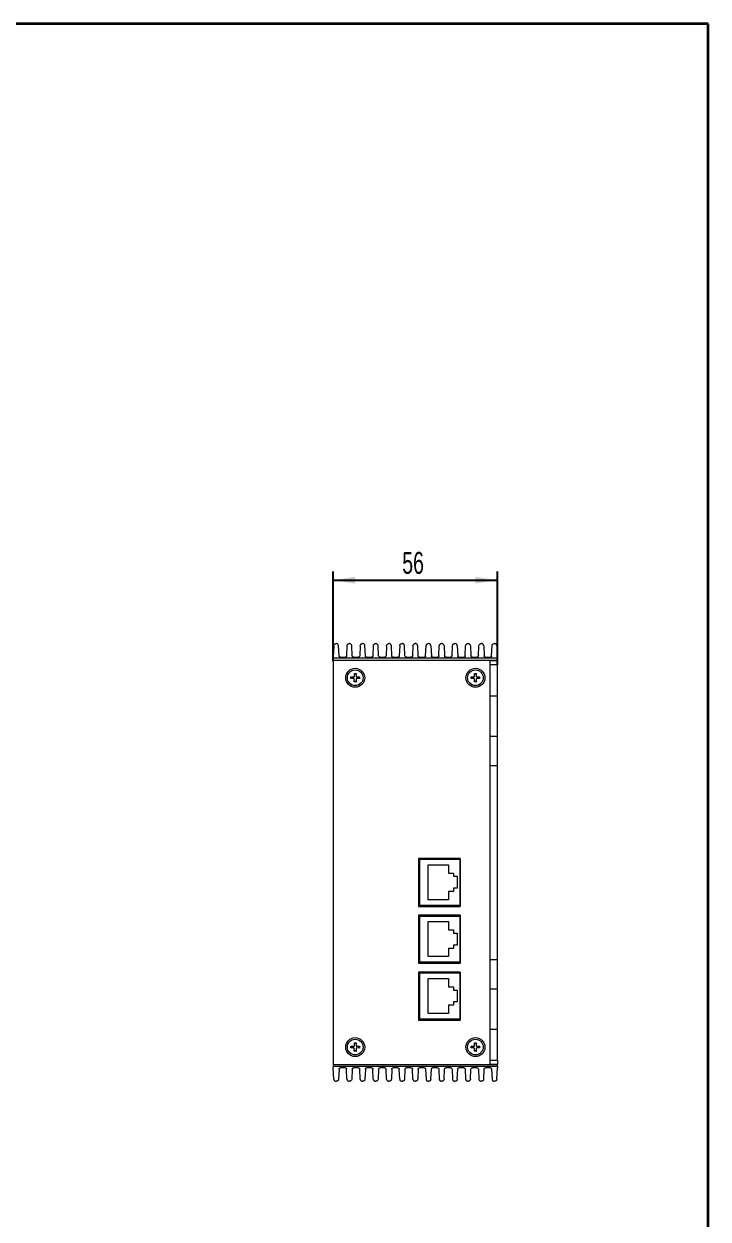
# Model space of a CAD drawing. Header units: millimetres. Extents: x 15 to 405, y 6 to 293.
# Drawn here: x 327.2 to 405, y 151.9 to 287.8 of the extents above; entities that cross this region are included whole.
import ezdxf

# ---------------------------------------------------------------- set-up
doc = ezdxf.new("R2010")
doc.units = ezdxf.units.MM
doc.layers.add('RAHM', color=5, linetype='Continuous')
doc.styles.add('SLDTEXTSTYLE1', font='TXT', dxfattribs={"width": 0.663})
doc.dimstyles.new('SLDDIMSTYLE0', dxfattribs={"dimtxt": 2.5, "dimasz": 2.5, "dimexe": 0, "dimexo": 0.0625, "dimtad": 1, "dimdec": 0, "dimlfac": 3, "dimrnd": 1e-09, "dimzin": 12, "dimdsep": 46, "dimtxsty": 'SLDTEXTSTYLE1', "dimsah": 1, "dimcen": 0.09, "dimadec": 0, "dimazin": 3, "dimtfac": 1, "dimtdec": 0, "dimtofl": 0, "dimtmove": 0, "dimatfit": 3, "dimfxl": 0, "dimfrac": 2, "dimtolj": 1, "dimtzin": 12, "dimarcsym": 0})

# ---------------------------------------------------------------- blocks, each defined once
blk = doc.blocks.new('_D_2')
at = {"layer": 'RAHM'}
for p, q in [((362.37, 215.39), (362.37, 225.59)), ((362.37, 224.59), (381.04, 224.59)), ((381.04, 214.97), (381.04, 225.59))]:
    blk.add_line(p, q, dxfattribs=at)
for points in [[(362.37, 224.59), (364.87, 224.2), (364.87, 224.97)], [(381.04, 224.59), (378.54, 224.97), (378.54, 224.2)]]:
    blk.add_solid(points, dxfattribs=at)
at = {"layer": 'RAHM', "insert": (370.22, 227.81), "char_height": 2.5, "attachment_point": 1, "style": 'SLDTEXTSTYLE1'}
blk.add_mtext('56', dxfattribs=at)

msp = doc.modelspace()

# ---------------------------------------------------------------- linework, layer by layer
at = {"color": 7, "linetype": 'Continuous', "lineweight": 18}
for p, q in [((362.43, 217.11), (362.37, 215.82)), ((363.03, 215.98), (362.98, 217.11)), ((363.93, 217.11), (363.88, 215.98)), ((364.53, 215.98), (364.48, 217.11)), ((365.43, 217.11), (365.38, 215.98)), ((366.03, 215.98), (365.98, 217.11)), ((366.93, 217.11), (366.88, 215.98)), ((367.53, 215.98), (367.48, 217.11)), ((368.43, 217.11), (368.38, 215.98)), ((369.03, 215.98), (368.98, 217.11)), ((369.93, 217.11), (369.88, 215.98)), ((370.53, 215.98), (370.48, 217.11)), ((371.43, 217.11), (371.38, 215.98)), ((372.03, 215.98), (371.98, 217.11)), ((372.88, 215.98), (372.93, 217.11)), ((373.48, 217.11), (373.53, 215.98)), ((374.38, 215.98), (374.43, 217.11)), ((374.98, 217.11), (375.03, 215.98)), ((375.88, 215.98), (375.93, 217.11)), ((376.48, 217.11), (376.53, 215.98)), ((377.38, 215.98), (377.43, 217.11)), ((377.98, 217.11), (378.03, 215.98)), ((378.88, 215.98), (378.93, 217.11)), ((379.48, 217.11), (379.53, 215.98)), ((380.38, 215.98), (380.43, 217.11)), ((380.98, 217.11), (381.04, 215.82)), ((362.37, 215.82), (362.37, 215.71)), ((362.37, 215.71), (362.37, 215.49)), ((381.04, 215.71), (362.37, 215.71)), ((362.37, 215.49), (381.04, 215.49)), ((362.37, 215.39), (362.37, 169.59)), ((380.2, 215.45), (362.44, 215.45)), ((362.54, 215.45), (362.54, 215.49)), ((363.2, 215.82), (363.71, 215.82)), ((364.7, 215.82), (365.21, 215.82)), ((366.2, 215.82), (366.71, 215.82)), ((367.7, 215.82), (368.21, 215.82)), ((369.2, 215.82), (369.71, 215.82)), ((370.7, 215.82), (371.21, 215.82)), ((372.2, 215.82), (372.71, 215.82)), ((373.7, 215.82), (374.21, 215.82)), ((375.2, 215.82), (375.71, 215.82)), ((376.7, 215.82), (377.21, 215.82)), ((378.2, 215.82), (378.71, 215.82)), ((379.7, 215.82), (380.21, 215.82)), ((380.2, 215.45), (381.04, 215.45)), ((380.2, 214.97), (380.2, 215.45)), ((380.2, 211.45), (380.2, 214.97)), ((381.04, 214.97), (380.2, 214.97)), ((380.87, 215.49), (380.87, 215.45)), ((381.04, 215.82), (381.04, 215.71)), ((381.04, 215.49), (381.04, 215.71)), ((381.04, 215.45), (381.04, 214.97)), ((381.04, 211.45), (381.04, 214.97)), ((364.39, 213.59), (364.71, 213.59)), ((364.39, 213.4), (364.39, 213.59)), ((364.71, 213.39), (364.39, 213.4)), ((364.47, 213.59), (364.47, 213.4)), ((364.78, 213.97), (364.97, 213.97)), ((364.78, 213.65), (364.78, 213.97)), ((364.97, 213.89), (364.78, 213.89)), ((364.97, 213.97), (364.97, 213.65)), ((365.04, 213.58), (365.36, 213.58)), ((365.27, 213.39), (365.27, 213.58)), ((365.36, 213.58), (365.35, 213.39)), ((378.05, 213.4), (378.06, 213.59)), ((378.37, 213.39), (378.05, 213.4)), ((378.06, 213.59), (378.38, 213.59)), ((378.14, 213.59), (378.14, 213.39)), ((378.44, 213.65), (378.45, 213.97)), ((378.64, 213.89), (378.44, 213.89)), ((378.45, 213.97), (378.64, 213.97)), ((378.64, 213.97), (378.64, 213.65)), ((378.7, 213.58), (379.02, 213.58)), ((378.94, 213.39), (378.94, 213.58)), ((379.02, 213.58), (379.02, 213.39)), ((364.77, 213.01), (364.77, 213.33)), ((364.77, 213.09), (364.96, 213.09)), ((364.96, 213), (364.77, 213.01)), ((364.97, 213.32), (364.96, 213)), ((365.35, 213.39), (365.03, 213.39)), ((378.44, 213.01), (378.44, 213.33)), ((378.44, 213.09), (378.63, 213.09)), ((378.63, 213), (378.44, 213.01)), ((378.63, 213.32), (378.63, 213)), ((379.02, 213.39), (378.7, 213.39)), ((380.2, 211.45), (381.04, 211.45)), ((380.2, 206.85), (380.2, 211.45)), ((381.04, 206.85), (381.04, 211.45)), ((380.2, 206.85), (381.04, 206.85)), ((380.2, 203.52), (380.2, 206.85)), ((381.04, 203.52), (381.04, 206.85)), ((380.2, 203.52), (381.04, 203.52)), ((380.2, 181.45), (380.2, 203.52)), ((381.04, 181.45), (381.04, 203.52)), ((376.8, 192.95), (372.05, 192.95)), ((372.05, 192.95), (372.05, 187.49)), ((372.1, 187.64), (372.1, 192.82)), ((372.2, 192.82), (372.1, 192.82)), ((372.2, 192.92), (372.2, 192.82)), ((372.2, 192.92), (376.75, 192.92)), ((376.75, 192.82), (372.2, 192.82)), ((372.2, 192.82), (372.2, 187.64)), ((373.18, 192.22), (375.47, 192.22)), ((373.18, 188.24), (373.18, 192.22)), ((375.24, 192.92), (375.24, 192.95)), ((375.47, 192.22), (375.47, 191.28)), ((376.67, 192.92), (376.67, 192.95)), ((376.75, 192.95), (376.75, 192.92)), ((376.75, 192.92), (376.75, 192.82)), ((376.75, 192.86), (376.79, 192.86)), ((376.75, 192.82), (376.75, 187.64)), ((376.79, 192.77), (376.75, 192.77)), ((376.77, 192.76), (376.75, 192.76)), ((376.79, 192.64), (376.75, 192.64)), ((376.77, 192.77), (376.77, 192.76)), ((376.77, 192.76), (376.77, 192.64)), ((376.79, 192.95), (376.79, 187.49)), ((376.8, 187.49), (376.8, 192.95)), ((372.05, 190.64), (372.1, 190.64)), ((375.47, 191.28), (376.06, 191.28)), ((376.06, 191.28), (376.06, 190.91)), ((376.06, 190.91), (376.48, 190.91)), ((376.48, 190.91), (376.48, 189.55)), ((376.79, 191.63), (376.75, 191.63)), ((376.79, 191.61), (376.75, 191.61)), ((376.77, 191.44), (376.75, 191.44)), ((376.77, 191.43), (376.75, 191.43)), ((376.79, 191.39), (376.75, 191.39)), ((376.79, 191.18), (376.75, 191.18)), ((376.79, 190.97), (376.75, 190.97)), ((376.79, 190.76), (376.75, 190.76)), ((376.77, 190.63), (376.75, 190.63)), ((376.77, 190.61), (376.75, 190.61)), ((376.79, 190.55), (376.75, 190.55)), ((376.79, 190.34), (376.75, 190.34)), ((376.77, 191.44), (376.77, 191.43)), ((376.77, 191.43), (376.77, 191.39)), ((376.77, 190.76), (376.77, 190.63)), ((376.77, 190.69), (376.79, 190.69)), ((376.77, 190.63), (376.77, 190.61)), ((372.05, 190.04), (372.1, 190.04)), ((372.1, 189.99), (372.05, 189.99)), ((375.47, 189.18), (375.47, 188.24)), ((376.06, 189.18), (375.47, 189.18)), ((376.06, 189.55), (376.06, 189.18)), ((376.48, 189.55), (376.06, 189.55)), ((376.79, 190.12), (376.75, 190.12)), ((376.79, 189.91), (376.75, 189.91)), ((376.79, 189.7), (376.75, 189.7)), ((376.79, 189.49), (376.75, 189.49)), ((376.79, 189.28), (376.75, 189.28)), ((376.79, 189.07), (376.75, 189.07)), ((372.05, 188.29), (372.1, 188.29)), ((372.05, 188.24), (372.1, 188.24)), ((372.1, 187.64), (372.2, 187.64)), ((372.2, 187.64), (376.75, 187.64)), ((372.2, 187.64), (372.2, 187.54)), ((375.47, 188.24), (373.18, 188.24)), ((376.79, 188.85), (376.75, 188.85)), ((376.79, 188.83), (376.75, 188.83)), ((376.79, 187.82), (376.75, 187.82)), ((376.79, 187.69), (376.75, 187.69)), ((376.75, 187.64), (376.75, 187.54)), ((376.75, 187.61), (376.79, 187.61)), ((372.05, 187.49), (376.8, 187.49)), ((376.8, 186.49), (372.05, 186.49)), ((372.05, 186.49), (372.05, 181.03)), ((372.2, 186.35), (372.1, 186.35)), ((372.1, 181.18), (372.1, 186.35)), ((376.75, 187.54), (372.2, 187.54)), ((372.2, 186.46), (372.2, 186.35)), ((372.2, 186.46), (376.75, 186.46)), ((372.2, 186.35), (372.2, 181.18)), ((376.75, 186.35), (372.2, 186.35)), ((376.16, 187.53), (376.63, 187.53)), ((376.55, 187.53), (376.55, 187.49)), ((376.55, 186.49), (376.55, 186.46)), ((376.75, 187.54), (376.75, 187.5)), ((376.75, 186.49), (376.75, 186.46)), ((376.75, 186.46), (376.75, 186.35)), ((376.75, 186.39), (376.79, 186.39)), ((376.75, 186.35), (376.75, 181.18)), ((376.79, 186.31), (376.75, 186.31)), ((376.79, 186.49), (376.79, 181.03)), ((376.8, 181.03), (376.8, 186.49)), ((373.18, 185.76), (375.47, 185.76)), ((373.18, 181.78), (373.18, 185.76)), ((375.47, 185.76), (375.47, 184.82)), ((376.79, 186.18), (376.75, 186.18)), ((376.79, 185.16), (376.75, 185.16)), ((376.79, 185.14), (376.75, 185.14)), ((376.79, 184.93), (376.75, 184.93)), ((375.47, 184.82), (376.06, 184.82)), ((376.06, 184.82), (376.06, 184.44)), ((376.06, 184.44), (376.48, 184.44)), ((376.48, 184.44), (376.48, 183.09)), ((376.79, 184.72), (376.75, 184.72)), ((376.77, 184.63), (376.75, 184.63)), ((376.77, 184.61), (376.75, 184.61)), ((376.79, 184.51), (376.75, 184.51)), ((376.79, 184.3), (376.75, 184.3)), ((376.77, 184.11), (376.75, 184.11)), ((376.77, 184.1), (376.75, 184.1)), ((376.79, 184.09), (376.75, 184.09)), ((376.79, 183.87), (376.75, 183.87)), ((376.79, 183.66), (376.75, 183.66)), ((376.77, 184.72), (376.77, 184.63)), ((376.77, 184.63), (376.77, 184.61)), ((376.77, 184.11), (376.77, 184.1)), ((376.77, 184.1), (376.77, 184.09)), ((376.77, 183.87), (376.77, 183.66)), ((375.47, 182.72), (375.47, 181.78)), ((376.06, 182.72), (375.47, 182.72)), ((376.06, 183.09), (376.06, 182.72)), ((376.48, 183.09), (376.06, 183.09)), ((376.79, 183.45), (376.75, 183.45)), ((376.77, 183.45), (376.75, 183.45)), ((376.77, 183.43), (376.75, 183.43)), ((376.77, 183.3), (376.75, 183.3)), ((376.77, 183.28), (376.75, 183.28)), ((376.79, 183.24), (376.75, 183.24)), ((376.79, 183.03), (376.75, 183.03)), ((376.79, 182.82), (376.75, 182.82)), ((376.79, 182.6), (376.75, 182.6)), ((376.79, 182.39), (376.75, 182.39)), ((376.79, 182.37), (376.75, 182.37)), ((376.77, 183.45), (376.77, 183.45)), ((376.77, 183.45), (376.77, 183.43)), ((376.77, 183.43), (376.77, 183.3)), ((376.77, 183.3), (376.77, 183.28)), ((376.77, 182.6), (376.77, 182.39)), ((372.05, 181.03), (376.8, 181.03)), ((372.1, 181.18), (372.2, 181.18)), ((372.2, 181.18), (372.2, 181.08)), ((372.2, 181.18), (376.75, 181.18)), ((376.75, 181.08), (372.2, 181.08)), ((375.47, 181.78), (373.18, 181.78)), ((376.49, 181.03), (376.49, 181.06)), ((376.74, 181.07), (376.5, 181.07)), ((376.55, 181.08), (376.55, 181.07)), ((376.79, 181.35), (376.75, 181.35)), ((376.79, 181.23), (376.75, 181.23)), ((376.75, 181.18), (376.75, 181.08)), ((376.75, 181.14), (376.79, 181.14)), ((376.75, 181.08), (376.75, 181.06)), ((376.75, 181.03), (376.75, 181.06)), ((380.2, 178.12), (380.2, 181.45)), ((380.2, 181.45), (381.04, 181.45)), ((381.04, 178.12), (381.04, 181.45)), ((376.8, 180.03), (372.05, 180.03)), ((372.05, 180.03), (372.05, 174.57)), ((372.1, 174.72), (372.1, 179.89)), ((372.2, 179.89), (372.1, 179.89)), ((372.2, 179.99), (372.2, 180.03)), ((372.2, 179.99), (372.2, 179.89)), ((372.2, 179.99), (376.75, 179.99)), ((372.2, 179.89), (372.2, 174.72)), ((376.75, 179.89), (372.2, 179.89)), ((373.47, 179.99), (373.47, 180.03)), ((376.49, 179.99), (376.49, 180.03)), ((376.75, 179.99), (376.75, 180.03)), ((376.75, 179.99), (376.75, 179.89)), ((376.75, 179.93), (376.79, 179.93)), ((376.75, 179.89), (376.75, 174.72)), ((376.79, 179.84), (376.75, 179.84)), ((376.79, 179.72), (376.75, 179.72)), ((376.79, 180.03), (376.79, 174.57)), ((376.8, 174.57), (376.8, 180.03)), ((373.18, 179.29), (375.47, 179.29)), ((373.18, 175.31), (373.18, 179.29)), ((375.47, 179.29), (375.47, 178.35)), ((375.47, 178.35), (376.06, 178.35)), ((376.06, 178.35), (376.06, 177.98)), ((376.79, 178.7), (376.75, 178.7)), ((376.79, 178.68), (376.75, 178.68)), ((376.79, 178.47), (376.75, 178.47)), ((376.79, 178.26), (376.75, 178.26)), ((380.2, 178.12), (381.04, 178.12)), ((380.2, 173.52), (380.2, 178.12)), ((381.04, 173.52), (381.04, 178.12)), ((376.06, 177.98), (376.48, 177.98)), ((376.48, 177.98), (376.48, 176.63)), ((376.79, 178.05), (376.75, 178.05)), ((376.79, 177.83), (376.75, 177.83)), ((376.75, 177.64), (376.79, 177.64)), ((376.79, 177.62), (376.75, 177.62)), ((376.79, 177.41), (376.75, 177.41)), ((376.75, 177.31), (376.79, 177.31)), ((376.79, 177.2), (376.75, 177.2)), ((376.79, 176.99), (376.75, 176.99)), ((376.79, 176.78), (376.75, 176.78)), ((375.47, 176.25), (375.47, 175.31)), ((376.06, 176.25), (375.47, 176.25)), ((376.06, 176.63), (376.06, 176.25)), ((376.48, 176.63), (376.06, 176.63)), ((376.79, 176.56), (376.75, 176.56)), ((376.79, 176.35), (376.75, 176.35)), ((376.79, 176.14), (376.75, 176.14)), ((376.75, 175.98), (376.79, 175.98)), ((376.79, 175.93), (376.75, 175.93)), ((376.79, 175.91), (376.75, 175.91)), ((372.05, 174.57), (376.8, 174.57)), ((372.1, 174.72), (372.2, 174.72)), ((372.2, 174.72), (376.75, 174.72)), ((372.2, 174.72), (372.2, 174.62)), ((376.75, 174.62), (372.2, 174.62)), ((375.47, 175.31), (373.18, 175.31)), ((375.28, 174.57), (375.28, 174.62)), ((375.95, 174.57), (375.95, 174.62)), ((376.79, 174.89), (376.75, 174.89)), ((376.79, 174.76), (376.75, 174.76)), ((376.75, 174.72), (376.75, 174.62)), ((376.75, 174.68), (376.79, 174.68)), ((376.75, 174.62), (376.75, 174.57)), ((376.75, 174.57), (376.75, 174.62)), ((380.2, 173.52), (381.04, 173.52)), ((380.2, 170.01), (380.2, 173.52)), ((381.04, 170.01), (381.04, 173.52)), ((364.39, 171.59), (364.71, 171.59)), ((364.39, 171.4), (364.39, 171.59)), ((364.71, 171.39), (364.39, 171.4)), ((364.47, 171.59), (364.47, 171.4)), ((364.77, 171.01), (364.77, 171.33)), ((364.78, 171.97), (364.97, 171.97)), ((364.78, 171.65), (364.78, 171.97)), ((364.97, 171.89), (364.78, 171.89)), ((364.97, 171.32), (364.96, 171)), ((364.97, 171.97), (364.97, 171.65)), ((365.35, 171.38), (365.03, 171.39)), ((365.04, 171.58), (365.36, 171.58)), ((365.27, 171.39), (365.27, 171.58)), ((365.36, 171.58), (365.35, 171.38)), ((378.05, 171.4), (378.06, 171.59)), ((378.37, 171.39), (378.05, 171.4)), ((378.06, 171.59), (378.38, 171.59)), ((378.14, 171.59), (378.14, 171.4)), ((378.44, 171.65), (378.45, 171.97)), ((378.44, 171.01), (378.44, 171.33)), ((378.45, 171.97), (378.64, 171.97)), ((378.64, 171.89), (378.45, 171.89)), ((378.63, 171.32), (378.63, 171)), ((378.64, 171.97), (378.64, 171.65)), ((378.7, 171.58), (379.02, 171.58)), ((379.02, 171.39), (378.7, 171.39)), ((378.94, 171.39), (378.94, 171.58)), ((379.02, 171.58), (379.02, 171.39)), ((364.77, 171.09), (364.96, 171.09)), ((364.96, 171), (364.77, 171.01)), ((378.44, 171.09), (378.63, 171.09)), ((378.63, 171), (378.44, 171.01)), ((380.2, 170.01), (381.04, 170.01)), ((380.2, 169.52), (380.2, 170.01)), ((381.04, 170.01), (381.04, 169.52)), ((381.04, 169.49), (362.37, 169.49)), ((362.37, 169.49), (362.37, 169.27)), ((381.04, 169.27), (362.37, 169.27)), ((362.37, 169.27), (362.37, 169.15)), ((362.43, 167.86), (362.37, 169.15)), ((362.44, 169.52), (380.2, 169.52)), ((362.54, 169.49), (362.54, 169.52)), ((363.03, 168.99), (362.98, 167.86)), ((363.71, 169.15), (363.2, 169.15)), ((363.93, 167.86), (363.88, 168.99)), ((364.53, 168.99), (364.48, 167.86)), ((365.21, 169.15), (364.7, 169.15)), ((365.43, 167.86), (365.38, 168.99)), ((366.03, 168.99), (365.98, 167.86)), ((366.71, 169.15), (366.2, 169.15)), ((366.93, 167.86), (366.88, 168.99)), ((367.53, 168.99), (367.48, 167.86)), ((368.21, 169.15), (367.7, 169.15)), ((368.43, 167.86), (368.38, 168.99)), ((369.03, 168.99), (368.98, 167.86)), ((369.71, 169.15), (369.2, 169.15)), ((369.93, 167.86), (369.88, 168.99)), ((370.53, 168.99), (370.48, 167.86)), ((371.21, 169.15), (370.7, 169.15)), ((371.43, 167.86), (371.38, 168.99)), ((372.03, 168.99), (371.98, 167.86)), ((372.71, 169.15), (372.2, 169.15)), ((372.88, 168.99), (372.93, 167.86)), ((373.48, 167.86), (373.53, 168.99)), ((374.21, 169.15), (373.7, 169.15)), ((374.38, 168.99), (374.43, 167.86)), ((374.98, 167.86), (375.03, 168.99)), ((375.71, 169.15), (375.2, 169.15)), ((375.88, 168.99), (375.93, 167.86)), ((376.48, 167.86), (376.53, 168.99)), ((377.21, 169.15), (376.7, 169.15)), ((377.38, 168.99), (377.43, 167.86)), ((377.98, 167.86), (378.03, 168.99)), ((378.71, 169.15), (378.2, 169.15)), ((378.88, 168.99), (378.93, 167.86)), ((379.48, 167.86), (379.53, 168.99)), ((380.21, 169.15), (379.7, 169.15)), ((381.04, 169.52), (380.2, 169.52)), ((380.38, 168.99), (380.43, 167.86)), ((380.87, 169.52), (380.87, 169.49)), ((380.98, 167.86), (381.04, 169.15)), ((381.04, 169.27), (381.04, 169.49)), ((381.04, 169.27), (381.04, 169.15))]:
    msp.add_line(p, q, dxfattribs=at)
for centre, radius in [((364.87, 213.49), 1.08), ((364.87, 213.49), 0.893), ((378.54, 213.49), 1.08), ((378.54, 213.49), 0.893), ((364.87, 171.49), 1.08), ((364.87, 171.49), 0.893), ((378.54, 171.49), 1.08), ((378.54, 171.49), 0.893)]:
    msp.add_circle(centre, radius, dxfattribs=at)
for centre, radius, start, end in [((362.44, 215.39), 0.0667, 90, 180), ((364.71, 213.65), 0.0667, 269.3378, 359.3378), ((365.04, 213.65), 0.0667, 179.3378, 269.3378), ((378.38, 213.65), 0.0667, 269.4475, 359.4475), ((378.7, 213.65), 0.0667, 179.4475, 269.4475), ((364.71, 213.33), 0.0667, 359.3378, 89.3378), ((365.03, 213.32), 0.0667, 89.3378, 179.3378), ((378.37, 213.33), 0.0667, 359.4475, 89.4475), ((378.7, 213.32), 0.0667, 89.4475, 179.4475), ((372.2, 192.82), 0.102, 90, 180), ((372.2, 187.64), 0.102, 180, 270), ((372.2, 186.35), 0.102, 90, 180), ((376.16, 187.66), 0.127, 245.1773, 270), ((376.63, 187.49), 0.0423, 5.5125, 90), ((376.63, 187.49), 0.127, 1.835, 25.1964), ((376.63, 187.5), 0.127, 0, 20.3028), ((372.2, 181.18), 0.102, 180, 270), ((376.5, 181.06), 0.01, 90, 180), ((376.74, 181.06), 0.01, 0, 90), ((372.2, 179.89), 0.102, 90, 180), ((372.2, 174.72), 0.102, 180, 270), ((364.71, 171.65), 0.0667, 269.2971, 359.2971), ((364.71, 171.33), 0.0667, 359.2971, 89.2971), ((365.04, 171.65), 0.0667, 179.2971, 269.2971), ((365.03, 171.32), 0.0667, 89.2971, 179.2971), ((378.37, 171.33), 0.0667, 359.3234, 89.3234), ((378.38, 171.65), 0.0667, 269.3234, 359.3234), ((378.7, 171.32), 0.0667, 89.3234, 179.3234), ((378.7, 171.65), 0.0667, 179.3234, 269.3234), ((362.44, 169.59), 0.0667, 180, 270)]:
    msp.add_arc(centre, radius, start, end, dxfattribs=at)
for points, knots in [([(362.43, 217.11), (362.43, 217.16), (362.44, 217.19), (362.48, 217.26), (362.5, 217.29), (362.55, 217.33), (362.58, 217.35), (362.64, 217.37), (362.67, 217.38), (362.7, 217.38)], [0, 0, 0, 0, 0.25, 0.25, 0.5, 0.5, 0.75, 0.75, 1, 1, 1, 1]), ([(362.98, 217.11), (362.98, 217.16), (362.97, 217.19), (362.93, 217.26), (362.91, 217.29), (362.86, 217.33), (362.83, 217.35), (362.77, 217.37), (362.74, 217.38), (362.7, 217.38)], [0, 0, 0, 0, 0.25, 0.25, 0.5, 0.5, 0.75, 0.75, 1, 1, 1, 1]), ([(363.93, 217.11), (363.93, 217.16), (363.94, 217.19), (363.98, 217.26), (364, 217.29), (364.05, 217.33), (364.08, 217.35), (364.14, 217.37), (364.17, 217.38), (364.2, 217.38)], [0, 0, 0, 0, 0.25, 0.25, 0.5, 0.5, 0.75, 0.75, 1, 1, 1, 1]), ([(364.48, 217.11), (364.48, 217.16), (364.47, 217.19), (364.43, 217.26), (364.41, 217.29), (364.36, 217.33), (364.33, 217.35), (364.27, 217.37), (364.24, 217.38), (364.2, 217.38)], [0, 0, 0, 0, 0.25, 0.25, 0.5, 0.5, 0.75, 0.75, 1, 1, 1, 1]), ([(365.43, 217.11), (365.43, 217.16), (365.44, 217.19), (365.48, 217.26), (365.5, 217.29), (365.55, 217.33), (365.58, 217.35), (365.64, 217.37), (365.67, 217.38), (365.7, 217.38)], [0, 0, 0, 0, 0.25, 0.25, 0.5, 0.5, 0.75, 0.75, 1, 1, 1, 1]), ([(365.98, 217.11), (365.98, 217.16), (365.97, 217.19), (365.93, 217.26), (365.91, 217.29), (365.86, 217.33), (365.83, 217.35), (365.77, 217.37), (365.74, 217.38), (365.7, 217.38)], [0, 0, 0, 0, 0.25, 0.25, 0.5, 0.5, 0.75, 0.75, 1, 1, 1, 1]), ([(366.93, 217.11), (366.93, 217.16), (366.94, 217.19), (366.98, 217.26), (367, 217.29), (367.05, 217.33), (367.08, 217.35), (367.14, 217.37), (367.17, 217.38), (367.2, 217.38)], [0, 0, 0, 0, 0.25, 0.25, 0.5, 0.5, 0.75, 0.75, 1, 1, 1, 1]), ([(367.48, 217.11), (367.48, 217.16), (367.47, 217.19), (367.43, 217.26), (367.41, 217.29), (367.36, 217.33), (367.33, 217.35), (367.27, 217.37), (367.24, 217.38), (367.2, 217.38)], [0, 0, 0, 0, 0.25, 0.25, 0.5, 0.5, 0.75, 0.75, 1, 1, 1, 1]), ([(368.43, 217.11), (368.43, 217.16), (368.44, 217.19), (368.48, 217.26), (368.5, 217.29), (368.55, 217.33), (368.58, 217.35), (368.64, 217.37), (368.67, 217.38), (368.7, 217.38)], [0, 0, 0, 0, 0.25, 0.25, 0.5, 0.5, 0.75, 0.75, 1, 1, 1, 1]), ([(368.98, 217.11), (368.98, 217.16), (368.97, 217.19), (368.93, 217.26), (368.91, 217.29), (368.86, 217.33), (368.83, 217.35), (368.77, 217.37), (368.74, 217.38), (368.7, 217.38)], [0, 0, 0, 0, 0.25, 0.25, 0.5, 0.5, 0.75, 0.75, 1, 1, 1, 1]), ([(369.93, 217.11), (369.93, 217.16), (369.94, 217.19), (369.98, 217.26), (370, 217.29), (370.05, 217.33), (370.08, 217.35), (370.14, 217.37), (370.17, 217.38), (370.2, 217.38)], [0, 0, 0, 0, 0.25, 0.25, 0.5, 0.5, 0.75, 0.75, 1, 1, 1, 1]), ([(370.48, 217.11), (370.48, 217.16), (370.47, 217.19), (370.43, 217.26), (370.41, 217.29), (370.36, 217.33), (370.33, 217.35), (370.27, 217.37), (370.24, 217.38), (370.2, 217.38)], [0, 0, 0, 0, 0.25, 0.25, 0.5, 0.5, 0.75, 0.75, 1, 1, 1, 1]), ([(371.43, 217.11), (371.43, 217.16), (371.44, 217.19), (371.48, 217.26), (371.5, 217.29), (371.55, 217.33), (371.58, 217.35), (371.64, 217.37), (371.67, 217.38), (371.7, 217.38)], [0, 0, 0, 0, 0.25, 0.25, 0.5, 0.5, 0.75, 0.75, 1, 1, 1, 1]), ([(371.98, 217.11), (371.98, 217.16), (371.97, 217.19), (371.93, 217.26), (371.91, 217.29), (371.86, 217.33), (371.83, 217.35), (371.77, 217.37), (371.74, 217.38), (371.7, 217.38)], [0, 0, 0, 0, 0.25, 0.25, 0.5, 0.5, 0.75, 0.75, 1, 1, 1, 1]), ([(372.93, 217.11), (372.93, 217.16), (372.94, 217.19), (372.98, 217.26), (373, 217.29), (373.05, 217.33), (373.08, 217.35), (373.14, 217.37), (373.17, 217.38), (373.2, 217.38)], [0, 0, 0, 0, 0.25, 0.25, 0.5, 0.5, 0.75, 0.75, 1, 1, 1, 1]), ([(373.48, 217.11), (373.48, 217.16), (373.47, 217.19), (373.43, 217.26), (373.41, 217.29), (373.36, 217.33), (373.33, 217.35), (373.27, 217.37), (373.24, 217.38), (373.2, 217.38)], [0, 0, 0, 0, 0.25, 0.25, 0.5, 0.5, 0.75, 0.75, 1, 1, 1, 1]), ([(374.43, 217.11), (374.43, 217.16), (374.44, 217.19), (374.48, 217.26), (374.5, 217.29), (374.55, 217.33), (374.58, 217.35), (374.64, 217.37), (374.67, 217.38), (374.7, 217.38)], [0, 0, 0, 0, 0.25, 0.25, 0.5, 0.5, 0.75, 0.75, 1, 1, 1, 1]), ([(374.98, 217.11), (374.98, 217.16), (374.97, 217.19), (374.93, 217.26), (374.91, 217.29), (374.86, 217.33), (374.83, 217.35), (374.77, 217.37), (374.74, 217.38), (374.7, 217.38)], [0, 0, 0, 0, 0.25, 0.25, 0.5, 0.5, 0.75, 0.75, 1, 1, 1, 1]), ([(375.93, 217.11), (375.93, 217.16), (375.94, 217.19), (375.98, 217.26), (376, 217.29), (376.05, 217.33), (376.08, 217.35), (376.14, 217.37), (376.17, 217.38), (376.2, 217.38)], [0, 0, 0, 0, 0.25, 0.25, 0.5, 0.5, 0.75, 0.75, 1, 1, 1, 1]), ([(376.48, 217.11), (376.48, 217.16), (376.47, 217.19), (376.43, 217.26), (376.41, 217.29), (376.36, 217.33), (376.33, 217.35), (376.27, 217.37), (376.24, 217.38), (376.2, 217.38)], [0, 0, 0, 0, 0.25, 0.25, 0.5, 0.5, 0.75, 0.75, 1, 1, 1, 1]), ([(377.43, 217.11), (377.43, 217.16), (377.44, 217.19), (377.48, 217.26), (377.5, 217.29), (377.55, 217.33), (377.58, 217.35), (377.64, 217.37), (377.67, 217.38), (377.7, 217.38)], [0, 0, 0, 0, 0.25, 0.25, 0.5, 0.5, 0.75, 0.75, 1, 1, 1, 1]), ([(377.98, 217.11), (377.98, 217.16), (377.97, 217.19), (377.93, 217.26), (377.91, 217.29), (377.86, 217.33), (377.83, 217.35), (377.77, 217.37), (377.74, 217.38), (377.7, 217.38)], [0, 0, 0, 0, 0.25, 0.25, 0.5, 0.5, 0.75, 0.75, 1, 1, 1, 1]), ([(378.93, 217.11), (378.93, 217.16), (378.94, 217.19), (378.98, 217.26), (379, 217.29), (379.05, 217.33), (379.08, 217.35), (379.14, 217.37), (379.17, 217.38), (379.2, 217.38)], [0, 0, 0, 0, 0.25, 0.25, 0.5, 0.5, 0.75, 0.75, 1, 1, 1, 1]), ([(379.48, 217.11), (379.48, 217.16), (379.47, 217.19), (379.43, 217.26), (379.41, 217.29), (379.36, 217.33), (379.33, 217.35), (379.27, 217.37), (379.24, 217.38), (379.2, 217.38)], [0, 0, 0, 0, 0.25, 0.25, 0.5, 0.5, 0.75, 0.75, 1, 1, 1, 1]), ([(380.43, 217.11), (380.43, 217.16), (380.44, 217.19), (380.48, 217.26), (380.5, 217.29), (380.55, 217.33), (380.58, 217.35), (380.64, 217.37), (380.67, 217.38), (380.7, 217.38)], [0, 0, 0, 0, 0.25, 0.25, 0.5, 0.5, 0.75, 0.75, 1, 1, 1, 1]), ([(380.98, 217.11), (380.98, 217.16), (380.97, 217.19), (380.93, 217.26), (380.91, 217.29), (380.86, 217.33), (380.83, 217.35), (380.77, 217.37), (380.74, 217.38), (380.7, 217.38)], [0, 0, 0, 0, 0.25, 0.25, 0.5, 0.5, 0.75, 0.75, 1, 1, 1, 1]), ([(363.2, 215.82), (363.15, 215.82), (363.11, 215.84), (363.05, 215.9), (363.03, 215.94), (363.03, 215.98)], [0, 0, 0, 0, 0.5, 0.5, 1, 1, 1, 1]), ([(363.88, 215.98), (363.88, 215.94), (363.86, 215.9), (363.8, 215.84), (363.75, 215.82), (363.71, 215.82)], [0, 0, 0, 0, 0.5, 0.5, 1, 1, 1, 1]), ([(364.7, 215.82), (364.65, 215.82), (364.61, 215.84), (364.55, 215.9), (364.53, 215.94), (364.53, 215.98)], [0, 0, 0, 0, 0.5, 0.5, 1, 1, 1, 1]), ([(365.38, 215.98), (365.38, 215.94), (365.36, 215.9), (365.3, 215.84), (365.25, 215.82), (365.21, 215.82)], [0, 0, 0, 0, 0.5, 0.5, 1, 1, 1, 1]), ([(366.2, 215.82), (366.15, 215.82), (366.11, 215.84), (366.05, 215.9), (366.03, 215.94), (366.03, 215.98)], [0, 0, 0, 0, 0.5, 0.5, 1, 1, 1, 1]), ([(366.88, 215.98), (366.88, 215.94), (366.86, 215.9), (366.8, 215.84), (366.75, 215.82), (366.71, 215.82)], [0, 0, 0, 0, 0.5, 0.5, 1, 1, 1, 1]), ([(367.7, 215.82), (367.65, 215.82), (367.61, 215.84), (367.55, 215.9), (367.53, 215.94), (367.53, 215.98)], [0, 0, 0, 0, 0.5, 0.5, 1, 1, 1, 1]), ([(368.38, 215.98), (368.38, 215.94), (368.36, 215.9), (368.3, 215.84), (368.25, 215.82), (368.21, 215.82)], [0, 0, 0, 0, 0.5, 0.5, 1, 1, 1, 1]), ([(369.2, 215.82), (369.15, 215.82), (369.11, 215.84), (369.05, 215.9), (369.03, 215.94), (369.03, 215.98)], [0, 0, 0, 0, 0.5, 0.5, 1, 1, 1, 1]), ([(369.88, 215.98), (369.88, 215.94), (369.86, 215.9), (369.8, 215.84), (369.75, 215.82), (369.71, 215.82)], [0, 0, 0, 0, 0.5, 0.5, 1, 1, 1, 1]), ([(370.7, 215.82), (370.65, 215.82), (370.61, 215.84), (370.55, 215.9), (370.53, 215.94), (370.53, 215.98)], [0, 0, 0, 0, 0.5, 0.5, 1, 1, 1, 1]), ([(371.38, 215.98), (371.38, 215.94), (371.36, 215.9), (371.3, 215.84), (371.25, 215.82), (371.21, 215.82)], [0, 0, 0, 0, 0.5, 0.5, 1, 1, 1, 1]), ([(372.2, 215.82), (372.15, 215.82), (372.11, 215.84), (372.05, 215.9), (372.03, 215.94), (372.03, 215.98)], [0, 0, 0, 0, 0.5, 0.5, 1, 1, 1, 1]), ([(372.88, 215.98), (372.88, 215.94), (372.86, 215.9), (372.8, 215.84), (372.75, 215.82), (372.71, 215.82)], [0, 0, 0, 0, 0.5, 0.5, 1, 1, 1, 1]), ([(373.7, 215.82), (373.65, 215.82), (373.61, 215.84), (373.55, 215.9), (373.53, 215.94), (373.53, 215.98)], [0, 0, 0, 0, 0.5, 0.5, 1, 1, 1, 1]), ([(374.38, 215.98), (374.38, 215.94), (374.36, 215.9), (374.3, 215.84), (374.25, 215.82), (374.21, 215.82)], [0, 0, 0, 0, 0.5, 0.5, 1, 1, 1, 1]), ([(375.2, 215.82), (375.15, 215.82), (375.11, 215.84), (375.05, 215.9), (375.03, 215.94), (375.03, 215.98)], [0, 0, 0, 0, 0.5, 0.5, 1, 1, 1, 1]), ([(375.88, 215.98), (375.88, 215.94), (375.86, 215.9), (375.8, 215.84), (375.75, 215.82), (375.71, 215.82)], [0, 0, 0, 0, 0.5, 0.5, 1, 1, 1, 1]), ([(376.7, 215.82), (376.65, 215.82), (376.61, 215.84), (376.55, 215.9), (376.53, 215.94), (376.53, 215.98)], [0, 0, 0, 0, 0.5, 0.5, 1, 1, 1, 1]), ([(377.38, 215.98), (377.38, 215.94), (377.36, 215.9), (377.3, 215.84), (377.25, 215.82), (377.21, 215.82)], [0, 0, 0, 0, 0.5, 0.5, 1, 1, 1, 1]), ([(378.2, 215.82), (378.15, 215.82), (378.11, 215.84), (378.05, 215.9), (378.03, 215.94), (378.03, 215.98)], [0, 0, 0, 0, 0.5, 0.5, 1, 1, 1, 1]), ([(378.88, 215.98), (378.88, 215.94), (378.86, 215.9), (378.8, 215.84), (378.75, 215.82), (378.71, 215.82)], [0, 0, 0, 0, 0.5, 0.5, 1, 1, 1, 1]), ([(379.7, 215.82), (379.65, 215.82), (379.61, 215.84), (379.55, 215.9), (379.53, 215.94), (379.53, 215.98)], [0, 0, 0, 0, 0.5, 0.5, 1, 1, 1, 1]), ([(380.38, 215.98), (380.38, 215.94), (380.36, 215.9), (380.3, 215.84), (380.25, 215.82), (380.21, 215.82)], [0, 0, 0, 0, 0.5, 0.5, 1, 1, 1, 1]), ([(363.03, 168.99), (363.03, 169.04), (363.05, 169.08), (363.11, 169.14), (363.15, 169.15), (363.2, 169.15)], [0, 0, 0, 0, 0.5, 0.5, 1, 1, 1, 1]), ([(363.71, 169.15), (363.75, 169.15), (363.8, 169.14), (363.86, 169.08), (363.88, 169.04), (363.88, 168.99)], [0, 0, 0, 0, 0.5, 0.5, 1, 1, 1, 1]), ([(364.53, 168.99), (364.53, 169.04), (364.55, 169.08), (364.61, 169.14), (364.65, 169.15), (364.7, 169.15)], [0, 0, 0, 0, 0.5, 0.5, 1, 1, 1, 1]), ([(365.21, 169.15), (365.25, 169.15), (365.3, 169.14), (365.36, 169.08), (365.38, 169.04), (365.38, 168.99)], [0, 0, 0, 0, 0.5, 0.5, 1, 1, 1, 1]), ([(366.03, 168.99), (366.03, 169.04), (366.05, 169.08), (366.11, 169.14), (366.15, 169.15), (366.2, 169.15)], [0, 0, 0, 0, 0.5, 0.5, 1, 1, 1, 1]), ([(366.71, 169.15), (366.75, 169.15), (366.8, 169.14), (366.86, 169.08), (366.88, 169.04), (366.88, 168.99)], [0, 0, 0, 0, 0.5, 0.5, 1, 1, 1, 1]), ([(367.53, 168.99), (367.53, 169.04), (367.55, 169.08), (367.61, 169.14), (367.65, 169.15), (367.7, 169.15)], [0, 0, 0, 0, 0.5, 0.5, 1, 1, 1, 1]), ([(368.21, 169.15), (368.25, 169.15), (368.3, 169.14), (368.36, 169.08), (368.38, 169.04), (368.38, 168.99)], [0, 0, 0, 0, 0.5, 0.5, 1, 1, 1, 1]), ([(369.03, 168.99), (369.03, 169.04), (369.05, 169.08), (369.11, 169.14), (369.15, 169.15), (369.2, 169.15)], [0, 0, 0, 0, 0.5, 0.5, 1, 1, 1, 1]), ([(369.71, 169.15), (369.75, 169.15), (369.8, 169.14), (369.86, 169.08), (369.88, 169.04), (369.88, 168.99)], [0, 0, 0, 0, 0.5, 0.5, 1, 1, 1, 1]), ([(370.53, 168.99), (370.53, 169.04), (370.55, 169.08), (370.61, 169.14), (370.65, 169.15), (370.7, 169.15)], [0, 0, 0, 0, 0.5, 0.5, 1, 1, 1, 1]), ([(371.21, 169.15), (371.25, 169.15), (371.3, 169.14), (371.36, 169.08), (371.38, 169.04), (371.38, 168.99)], [0, 0, 0, 0, 0.5, 0.5, 1, 1, 1, 1]), ([(372.03, 168.99), (372.03, 169.04), (372.05, 169.08), (372.11, 169.14), (372.15, 169.15), (372.2, 169.15)], [0, 0, 0, 0, 0.5, 0.5, 1, 1, 1, 1]), ([(372.71, 169.15), (372.75, 169.15), (372.8, 169.14), (372.86, 169.08), (372.88, 169.04), (372.88, 168.99)], [0, 0, 0, 0, 0.5, 0.5, 1, 1, 1, 1]), ([(373.53, 168.99), (373.53, 169.04), (373.55, 169.08), (373.61, 169.14), (373.65, 169.15), (373.7, 169.15)], [0, 0, 0, 0, 0.5, 0.5, 1, 1, 1, 1]), ([(374.21, 169.15), (374.25, 169.15), (374.3, 169.14), (374.36, 169.08), (374.38, 169.04), (374.38, 168.99)], [0, 0, 0, 0, 0.5, 0.5, 1, 1, 1, 1]), ([(375.03, 168.99), (375.03, 169.04), (375.05, 169.08), (375.11, 169.14), (375.15, 169.15), (375.2, 169.15)], [0, 0, 0, 0, 0.5, 0.5, 1, 1, 1, 1]), ([(375.71, 169.15), (375.75, 169.15), (375.8, 169.14), (375.86, 169.08), (375.88, 169.04), (375.88, 168.99)], [0, 0, 0, 0, 0.5, 0.5, 1, 1, 1, 1]), ([(376.53, 168.99), (376.53, 169.04), (376.55, 169.08), (376.61, 169.14), (376.65, 169.15), (376.7, 169.15)], [0, 0, 0, 0, 0.5, 0.5, 1, 1, 1, 1]), ([(377.21, 169.15), (377.25, 169.15), (377.3, 169.14), (377.36, 169.08), (377.38, 169.04), (377.38, 168.99)], [0, 0, 0, 0, 0.5, 0.5, 1, 1, 1, 1]), ([(378.03, 168.99), (378.03, 169.04), (378.05, 169.08), (378.11, 169.14), (378.15, 169.15), (378.2, 169.15)], [0, 0, 0, 0, 0.5, 0.5, 1, 1, 1, 1]), ([(378.71, 169.15), (378.75, 169.15), (378.8, 169.14), (378.86, 169.08), (378.88, 169.04), (378.88, 168.99)], [0, 0, 0, 0, 0.5, 0.5, 1, 1, 1, 1]), ([(379.53, 168.99), (379.53, 169.04), (379.55, 169.08), (379.61, 169.14), (379.65, 169.15), (379.7, 169.15)], [0, 0, 0, 0, 0.5, 0.5, 1, 1, 1, 1]), ([(380.21, 169.15), (380.25, 169.15), (380.3, 169.14), (380.36, 169.08), (380.38, 169.04), (380.38, 168.99)], [0, 0, 0, 0, 0.5, 0.5, 1, 1, 1, 1]), ([(362.43, 167.86), (362.43, 167.82), (362.44, 167.78), (362.48, 167.71), (362.5, 167.69), (362.55, 167.64), (362.58, 167.63), (362.64, 167.6), (362.67, 167.6), (362.7, 167.6)], [0, 0, 0, 0, 0.25, 0.25, 0.5, 0.5, 0.75, 0.75, 1, 1, 1, 1]), ([(362.98, 167.86), (362.98, 167.82), (362.97, 167.78), (362.93, 167.71), (362.91, 167.69), (362.86, 167.64), (362.83, 167.63), (362.77, 167.6), (362.74, 167.6), (362.7, 167.6)], [0, 0, 0, 0, 0.25, 0.25, 0.5, 0.5, 0.75, 0.75, 1, 1, 1, 1]), ([(363.93, 167.86), (363.93, 167.82), (363.94, 167.78), (363.98, 167.71), (364, 167.69), (364.05, 167.64), (364.08, 167.63), (364.14, 167.6), (364.17, 167.6), (364.2, 167.6)], [0, 0, 0, 0, 0.25, 0.25, 0.5, 0.5, 0.75, 0.75, 1, 1, 1, 1]), ([(364.48, 167.86), (364.48, 167.82), (364.47, 167.78), (364.43, 167.71), (364.41, 167.69), (364.36, 167.64), (364.33, 167.63), (364.27, 167.6), (364.24, 167.6), (364.2, 167.6)], [0, 0, 0, 0, 0.25, 0.25, 0.5, 0.5, 0.75, 0.75, 1, 1, 1, 1]), ([(365.43, 167.86), (365.43, 167.82), (365.44, 167.78), (365.48, 167.71), (365.5, 167.69), (365.55, 167.64), (365.58, 167.63), (365.64, 167.6), (365.67, 167.6), (365.7, 167.6)], [0, 0, 0, 0, 0.25, 0.25, 0.5, 0.5, 0.75, 0.75, 1, 1, 1, 1]), ([(365.98, 167.86), (365.98, 167.82), (365.97, 167.78), (365.93, 167.71), (365.91, 167.69), (365.86, 167.64), (365.83, 167.63), (365.77, 167.6), (365.74, 167.6), (365.7, 167.6)], [0, 0, 0, 0, 0.25, 0.25, 0.5, 0.5, 0.75, 0.75, 1, 1, 1, 1]), ([(366.93, 167.86), (366.93, 167.82), (366.94, 167.78), (366.98, 167.71), (367, 167.69), (367.05, 167.64), (367.08, 167.63), (367.14, 167.6), (367.17, 167.6), (367.2, 167.6)], [0, 0, 0, 0, 0.25, 0.25, 0.5, 0.5, 0.75, 0.75, 1, 1, 1, 1]), ([(367.48, 167.86), (367.48, 167.82), (367.47, 167.78), (367.43, 167.71), (367.41, 167.69), (367.36, 167.64), (367.33, 167.63), (367.27, 167.6), (367.24, 167.6), (367.2, 167.6)], [0, 0, 0, 0, 0.25, 0.25, 0.5, 0.5, 0.75, 0.75, 1, 1, 1, 1]), ([(368.43, 167.86), (368.43, 167.82), (368.44, 167.78), (368.48, 167.71), (368.5, 167.69), (368.55, 167.64), (368.58, 167.63), (368.64, 167.6), (368.67, 167.6), (368.7, 167.6)], [0, 0, 0, 0, 0.25, 0.25, 0.5, 0.5, 0.75, 0.75, 1, 1, 1, 1]), ([(368.98, 167.86), (368.98, 167.82), (368.97, 167.78), (368.93, 167.71), (368.91, 167.69), (368.86, 167.64), (368.83, 167.63), (368.77, 167.6), (368.74, 167.6), (368.7, 167.6)], [0, 0, 0, 0, 0.25, 0.25, 0.5, 0.5, 0.75, 0.75, 1, 1, 1, 1]), ([(369.93, 167.86), (369.93, 167.82), (369.94, 167.78), (369.98, 167.71), (370, 167.69), (370.05, 167.64), (370.08, 167.63), (370.14, 167.6), (370.17, 167.6), (370.2, 167.6)], [0, 0, 0, 0, 0.25, 0.25, 0.5, 0.5, 0.75, 0.75, 1, 1, 1, 1]), ([(370.48, 167.86), (370.48, 167.82), (370.47, 167.78), (370.43, 167.71), (370.41, 167.69), (370.36, 167.64), (370.33, 167.63), (370.27, 167.6), (370.24, 167.6), (370.2, 167.6)], [0, 0, 0, 0, 0.25, 0.25, 0.5, 0.5, 0.75, 0.75, 1, 1, 1, 1]), ([(371.43, 167.86), (371.43, 167.82), (371.44, 167.78), (371.48, 167.71), (371.5, 167.69), (371.55, 167.64), (371.58, 167.63), (371.64, 167.6), (371.67, 167.6), (371.7, 167.6)], [0, 0, 0, 0, 0.25, 0.25, 0.5, 0.5, 0.75, 0.75, 1, 1, 1, 1]), ([(371.98, 167.86), (371.98, 167.82), (371.97, 167.78), (371.93, 167.71), (371.91, 167.69), (371.86, 167.64), (371.83, 167.63), (371.77, 167.6), (371.74, 167.6), (371.7, 167.6)], [0, 0, 0, 0, 0.25, 0.25, 0.5, 0.5, 0.75, 0.75, 1, 1, 1, 1]), ([(372.93, 167.86), (372.93, 167.82), (372.94, 167.78), (372.98, 167.71), (373, 167.69), (373.05, 167.64), (373.08, 167.63), (373.14, 167.6), (373.17, 167.6), (373.2, 167.6)], [0, 0, 0, 0, 0.25, 0.25, 0.5, 0.5, 0.75, 0.75, 1, 1, 1, 1]), ([(373.48, 167.86), (373.48, 167.82), (373.47, 167.78), (373.43, 167.71), (373.41, 167.69), (373.36, 167.64), (373.33, 167.63), (373.27, 167.6), (373.24, 167.6), (373.2, 167.6)], [0, 0, 0, 0, 0.25, 0.25, 0.5, 0.5, 0.75, 0.75, 1, 1, 1, 1]), ([(374.43, 167.86), (374.43, 167.82), (374.44, 167.78), (374.48, 167.71), (374.5, 167.69), (374.55, 167.64), (374.58, 167.63), (374.64, 167.6), (374.67, 167.6), (374.7, 167.6)], [0, 0, 0, 0, 0.25, 0.25, 0.5, 0.5, 0.75, 0.75, 1, 1, 1, 1]), ([(374.98, 167.86), (374.98, 167.82), (374.97, 167.78), (374.93, 167.71), (374.91, 167.69), (374.86, 167.64), (374.83, 167.63), (374.77, 167.6), (374.74, 167.6), (374.7, 167.6)], [0, 0, 0, 0, 0.25, 0.25, 0.5, 0.5, 0.75, 0.75, 1, 1, 1, 1]), ([(375.93, 167.86), (375.93, 167.82), (375.94, 167.78), (375.98, 167.71), (376, 167.69), (376.05, 167.64), (376.08, 167.63), (376.14, 167.6), (376.17, 167.6), (376.2, 167.6)], [0, 0, 0, 0, 0.25, 0.25, 0.5, 0.5, 0.75, 0.75, 1, 1, 1, 1]), ([(376.48, 167.86), (376.48, 167.82), (376.47, 167.78), (376.43, 167.71), (376.41, 167.69), (376.36, 167.64), (376.33, 167.63), (376.27, 167.6), (376.24, 167.6), (376.2, 167.6)], [0, 0, 0, 0, 0.25, 0.25, 0.5, 0.5, 0.75, 0.75, 1, 1, 1, 1]), ([(377.43, 167.86), (377.43, 167.82), (377.44, 167.78), (377.48, 167.71), (377.5, 167.69), (377.55, 167.64), (377.58, 167.63), (377.64, 167.6), (377.67, 167.6), (377.7, 167.6)], [0, 0, 0, 0, 0.25, 0.25, 0.5, 0.5, 0.75, 0.75, 1, 1, 1, 1]), ([(377.98, 167.86), (377.98, 167.82), (377.97, 167.78), (377.93, 167.71), (377.91, 167.69), (377.86, 167.64), (377.83, 167.63), (377.77, 167.6), (377.74, 167.6), (377.7, 167.6)], [0, 0, 0, 0, 0.25, 0.25, 0.5, 0.5, 0.75, 0.75, 1, 1, 1, 1]), ([(378.93, 167.86), (378.93, 167.82), (378.94, 167.78), (378.98, 167.71), (379, 167.69), (379.05, 167.64), (379.08, 167.63), (379.14, 167.6), (379.17, 167.6), (379.2, 167.6)], [0, 0, 0, 0, 0.25, 0.25, 0.5, 0.5, 0.75, 0.75, 1, 1, 1, 1]), ([(379.48, 167.86), (379.48, 167.82), (379.47, 167.78), (379.43, 167.71), (379.41, 167.69), (379.36, 167.64), (379.33, 167.63), (379.27, 167.6), (379.24, 167.6), (379.2, 167.6)], [0, 0, 0, 0, 0.25, 0.25, 0.5, 0.5, 0.75, 0.75, 1, 1, 1, 1]), ([(380.43, 167.86), (380.43, 167.82), (380.44, 167.78), (380.48, 167.71), (380.5, 167.69), (380.55, 167.64), (380.58, 167.63), (380.64, 167.6), (380.67, 167.6), (380.7, 167.6)], [0, 0, 0, 0, 0.25, 0.25, 0.5, 0.5, 0.75, 0.75, 1, 1, 1, 1]), ([(380.98, 167.86), (380.98, 167.82), (380.97, 167.78), (380.93, 167.71), (380.91, 167.69), (380.86, 167.64), (380.83, 167.63), (380.77, 167.6), (380.74, 167.6), (380.7, 167.6)], [0, 0, 0, 0, 0.25, 0.25, 0.5, 0.5, 0.75, 0.75, 1, 1, 1, 1])]:
    msp.add_open_spline(points, degree=3, knots=knots, dxfattribs=at)
at = {"layer": 'RAHM', "color": 7, "linetype": 'Continuous', "lineweight": 35}
for p, q in [((405, 287.85), (15, 287.85)), ((405, 10.85), (405, 287.85))]:
    msp.add_line(p, q, dxfattribs=at)

# ---------------------------------------------------------------- dimensions: what is measured, and where the dimension line sits
at = {"layer": 'RAHM'}
dim = msp.add_linear_dim(base=(381.04, 224.59), p1=(362.37, 215.39), p2=(381.04, 214.97), dimstyle='SLDDIMSTYLE0', dxfattribs=at)
dim.commit()
dim.dimension.update_dxf_attribs({"geometry": '_D_2', "text_midpoint": (372.02, 224.59), "dimtype": 160})

doc.saveas('drawing.dxf')
